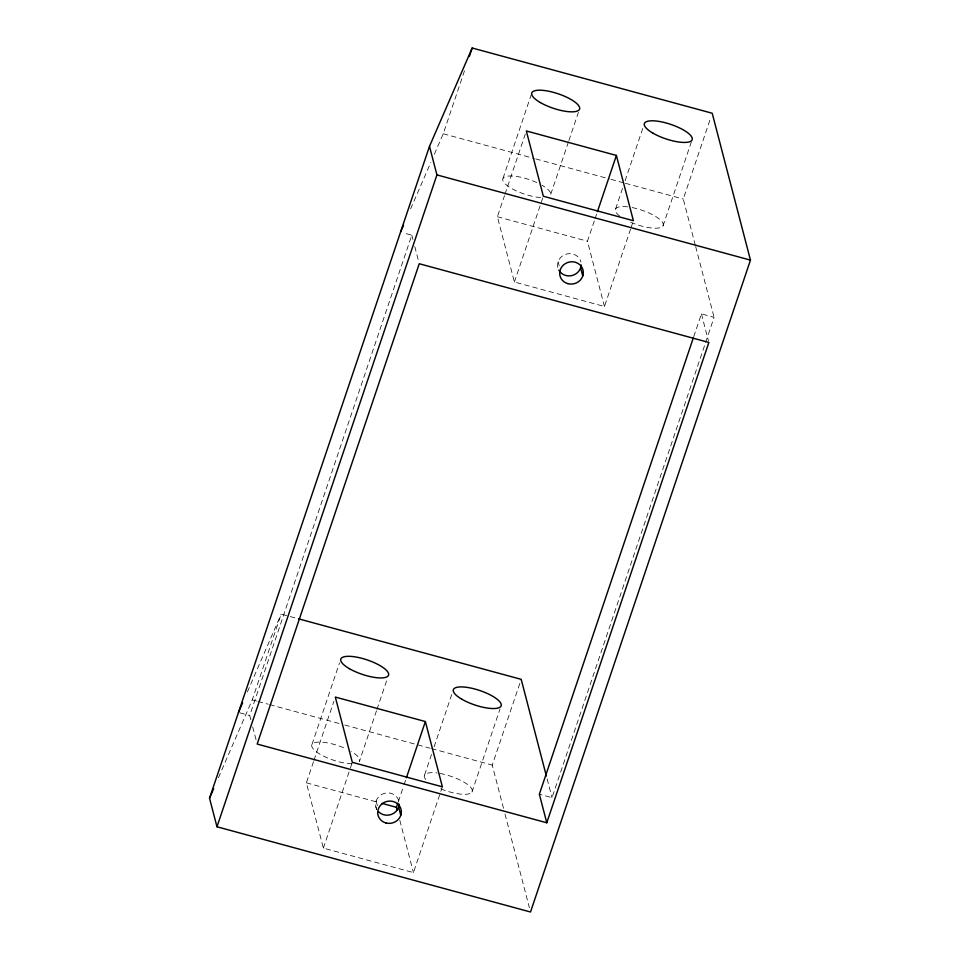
<?xml version="1.0" encoding="UTF-8"?>
<svg xmlns="http://www.w3.org/2000/svg" width="960" height="960" viewBox="0 0 960 960"><rect width="100%" height="100%" fill="white"/><g stroke="black" fill="none" stroke-linecap="round" stroke-linejoin="round"><path stroke-width="0.72" stroke-dasharray="4.8 3.6" d="M218.424 777.732L252.228 699.876L281.172 614.1L297.072 618.432M434.352 154.26L443.244 133.776L465.072 69.096M250.848 719.784L249.732 715.5L411.804 235.176L403.368 232.872M312.012 744.372L339.528 662.82M503.028 178.272L531.504 93.9M442.38 786.828L413.436 872.592L323.376 848.112L306.372 782.832L313.488 761.736M313.956 760.332L333.888 701.28M630.552 229.152L604.452 306.492L514.392 282.012L497.388 216.732L504.504 195.636M504.984 194.232L525.384 133.764M323.376 848.112L349.944 769.368M350.412 767.964L352.32 762.336M514.392 282.012L542.856 197.64M376.476 710.808L359.4 761.424A25.224 7.644 18.6 0 0 351.024 751.368M376.956 709.392L386.916 679.872M568.452 141.888L550.416 195.324A25.224 7.644 18.6 0 0 542.04 185.256M568.92 140.484L578.412 112.356M398.328 801.696L403.548 786.228M404.028 784.812L405.924 779.196M604.452 306.492L587.448 241.212L594.564 220.116M595.044 218.712L596.94 213.084M424.596 774.972L431.712 753.888M434.088 746.856L452.112 693.42M615.612 208.872L622.728 187.776M625.104 180.744L643.608 125.916M631.032 227.748L632.928 222.12M471.984 792.024L499.98 709.068M663 225.924L691.464 141.552M503.508 808.32L492.252 765.12L521.196 679.344M695.292 245.196L683.268 199.02L710.784 117.468M693.756 336.636L701.424 313.896L714.084 317.34L552.012 797.664L539.352 794.22M410.628 208.896L430.788 162.456M247.368 691.956L281.172 614.1M443.244 133.776L534.336 158.532M535.788 158.928L609.528 178.968M610.968 179.364L623.988 182.904M625.428 183.3L683.268 199.02M497.388 216.732L587.448 241.212M252.228 699.876L256.56 701.052M258.012 701.448L268.128 704.196M269.58 704.592L338.976 723.456M344.76 725.028L430.08 748.224M431.52 748.608L492.252 765.12M239.88 712.824L249.732 715.5M306.372 782.832L379.284 802.656M695.676 246.636L714.084 317.34M701.424 313.896L708.492 341.028M558.12 261.708L559.176 265.788M411.804 235.176L412.92 239.46M414.78 246.6L418.872 262.308M547.128 778.908L552.012 797.664M505.008 814.08L529.38 907.68M399.84 820.368L413.436 872.592M376.14 801L377.916 807.804M375.84 806.772L376.548 809.496M252.708 726.924L256.056 739.776M352.068 763.74A25.224 7.644 18.6 0 1 320.388 754.428A25.224 7.644 18.6 0 1 315.348 742.464A25.224 7.644 18.6 0 1 345.708 748.644M376.884 809.484A11.868 11.1 -14.6 0 1 383.412 793.692A11.868 11.1 -14.6 0 1 398.952 801.36M439.92 773.436A25.224 7.644 18.6 0 1 472.32 790.872A25.224 7.644 18.6 0 1 439.428 788.268M425.76 779.46A25.224 7.644 18.6 0 1 437.052 773.004M632.124 207.564A25.224 7.644 18.6 0 1 663.288 225.18A25.224 7.644 18.6 0 1 629.304 221.652M619.716 216.096A25.224 7.644 18.6 0 1 628.068 206.892M557.808 267.48A11.868 11.1 -14.6 0 1 566.88 253.956A11.868 11.1 -14.6 0 1 580.932 262.056M540.648 197.556A25.224 7.644 18.6 0 1 502.8 180.288A25.224 7.644 18.6 0 1 536.736 182.532"/><path stroke-width="1.44" d="M209.532 798.216L429.492 146.34L472.188 48L712.212 113.244L750.468 260.124L530.508 912L216.972 826.776L209.532 798.216L213.684 788.652M469.344 56.436L472.188 48M216.972 826.776L436.932 174.9L429.492 146.34M397.188 810.216L396.432 807.312L397.86 803.1M406.392 777.792L425.376 721.548L335.316 697.056L352.32 762.336L442.38 786.828L425.376 721.548M597.42 211.68L616.392 155.436L526.332 130.956L543.336 196.236L633.396 220.716L616.392 155.436M693.276 338.052L539.352 794.22L546.792 822.78L257.172 744.06L419.244 263.736L708.864 342.456L546.792 822.78M400.548 232.104L403.512 225.276M238.476 712.44L242.628 702.876M436.932 174.9L750.468 260.124M298.524 618.816L521.196 679.344L546.372 776.028M382.14 803.424L396.432 807.312M580.632 267.828L582.756 275.988M398.652 807.12L400.788 815.28M399.204 804.252A11.868 11.1 -14.6 0 1 391.38 814.44A11.868 11.1 -14.6 0 1 378.636 811.824M581.184 264.948A11.868 11.1 -14.6 0 1 571.872 275.58A11.868 11.1 -14.6 0 1 558.852 270.18M349.332 668.652A25.224 7.644 18.6 0 0 388.344 675.648A25.224 7.644 18.6 0 0 356.28 657.072A25.224 7.644 18.6 0 0 349.332 668.652M385.908 822.948A11.868 11.1 -14.6 0 0 401.088 809.52A11.868 11.1 -14.6 0 0 381.588 804.216A11.868 11.1 -14.6 0 0 385.908 822.948M461.916 699.264A25.224 7.644 18.6 0 0 500.928 706.248A25.224 7.644 18.6 0 0 468.864 687.672A25.224 7.644 18.6 0 0 461.916 699.264M567.876 283.644A11.868 11.1 -14.6 0 0 583.056 270.216A11.868 11.1 -14.6 0 0 563.556 264.912A11.868 11.1 -14.6 0 0 567.876 283.644M652.932 133.152A25.224 7.644 18.6 0 0 691.944 140.148A25.224 7.644 18.6 0 0 659.88 121.56A25.224 7.644 18.6 0 0 652.932 133.152M540.348 102.552A25.224 7.644 18.6 0 0 579.36 109.548A25.224 7.644 18.6 0 0 547.296 90.96A25.224 7.644 18.6 0 0 540.348 102.552"/></g></svg>
